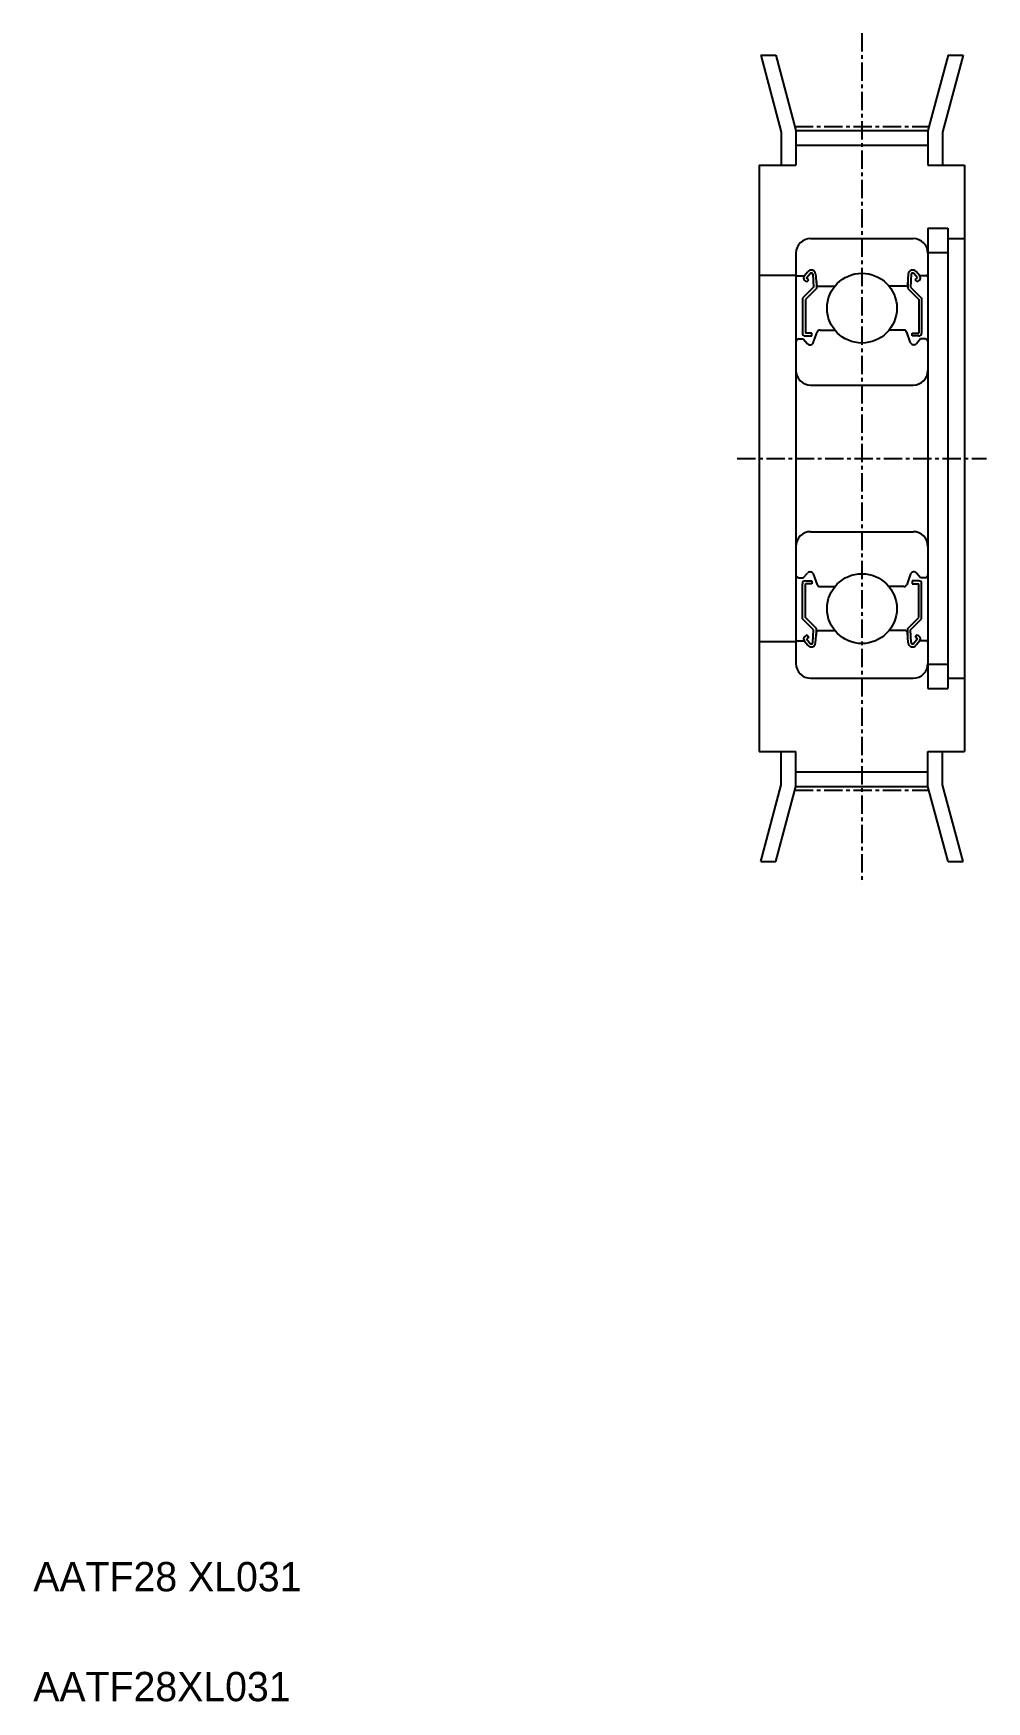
# Model space of a CAD drawing. Extents: x 5 to 70, y 5 to 119.
import ezdxf

# ---------------------------------------------------------------- set-up
doc = ezdxf.new("R2010")
doc.units = 0
doc.linetypes.add('CENTER', pattern=[2, 1.25, -0.25, 0.25, -0.25])
doc.layers.get('0').update_dxf_attribs({"linetype": 'CONTINUOUS'})
doc.layers.add('CENTER', color=1, linetype='CENTER')

msp = doc.modelspace()

# ---------------------------------------------------------------- linework, layer by layer
at = {"color": 7, "linetype": 'CONTINUOUS'}
for p, q in [((54.61, 117.29), (55.64, 117.29)), ((54.61, 117.29), (56.01, 112.04)), ((55.64, 117.29), (57.01, 112.17)), ((67.38, 117.29), (66.01, 112.17)), ((68.42, 117.29), (67.01, 112.04)), ((67.38, 117.29), (68.42, 117.29)), ((56.01, 112.04), (56.01, 109.79)), ((57.01, 112.17), (57.01, 109.79)), ((57.01, 112.17), (66.01, 112.17)), ((66.01, 112.17), (66.01, 109.79)), ((67.01, 112.04), (67.01, 109.79)), ((57.01, 111.17), (66.01, 111.17)), ((54.51, 109.79), (57.01, 109.79)), ((54.51, 109.79), (54.51, 69.79)), ((66.01, 109.79), (68.51, 109.79)), ((68.51, 109.79), (68.51, 69.79)), ((58.01, 104.79), (65.01, 104.79)), ((66.01, 105.49), (67.36, 105.49)), ((66.01, 105.49), (66.01, 74.09)), ((67.36, 105.49), (67.36, 74.09)), ((67.36, 104.79), (68.51, 104.79)), ((57.01, 103.79), (57.01, 75.79)), ((66.01, 103.84), (67.36, 103.84)), ((57.57, 102.24), (57.82, 102.53)), ((65.45, 102.24), (65.2, 102.53)), ((54.51, 102.29), (57.01, 102.29)), ((57.11, 102.24), (57.57, 102.24)), ((58.2, 101.47), (57.45, 100.72)), ((57.75, 101.83), (57.6, 101.95)), ((58.4, 101.39), (57.65, 100.64)), ((57.73, 102.11), (57.98, 102.41)), ((57.88, 101.98), (57.73, 102.11)), ((57.75, 101.83), (57.88, 101.98)), ((58.15, 102.35), (58.2, 101.47)), ((58.35, 102.37), (58.42, 101.63)), ((58.4, 101.86), (58.4, 101.39)), ((58.51, 101.54), (59.66, 101.54)), ((64.51, 101.54), (63.36, 101.54)), ((64.67, 102.37), (64.61, 101.63)), ((64.63, 101.86), (64.63, 101.39)), ((64.63, 101.39), (65.38, 100.64)), ((64.87, 102.35), (64.83, 101.47)), ((64.83, 101.47), (65.58, 100.72)), ((65.3, 102.11), (65.05, 102.41)), ((65.15, 101.98), (65.3, 102.11)), ((65.27, 101.83), (65.15, 101.98)), ((65.27, 101.83), (65.43, 101.95)), ((65.91, 102.24), (65.45, 102.24)), ((57.45, 100.72), (57.45, 98.34)), ((57.65, 100.64), (57.65, 98.34)), ((65.38, 100.64), (65.38, 98.34)), ((65.58, 100.72), (65.58, 98.34)), ((57.21, 97.94), (57.51, 97.94)), ((57.51, 97.94), (57.79, 97.61)), ((58.1, 98.34), (57.65, 98.34)), ((57.65, 98.14), (58.1, 98.14)), ((58.1, 98.14), (58.1, 98.34)), ((58.19, 97.67), (58.46, 98.41)), ((58.65, 98.54), (59.66, 98.54)), ((64.37, 98.54), (63.36, 98.54)), ((64.83, 97.67), (64.56, 98.41)), ((64.93, 98.34), (65.38, 98.34)), ((64.93, 98.14), (64.93, 98.34)), ((65.38, 98.14), (64.93, 98.14)), ((65.51, 97.94), (65.24, 97.61)), ((65.81, 97.94), (65.51, 97.94)), ((57.94, 97.54), (58.01, 97.54)), ((65.08, 97.54), (65.02, 97.54)), ((67.36, 97.71), (67.36, 97.71)), ((58.01, 94.79), (65.01, 94.79)), ((67.36, 89.79), (67.36, 89.79)), ((68.11, 89.79), (68.11, 89.79)), ((58.01, 84.79), (65.01, 84.79)), ((57.51, 81.64), (57.79, 81.97)), ((57.94, 82.04), (58.01, 82.04)), ((65.08, 82.04), (65.02, 82.04)), ((65.51, 81.64), (65.24, 81.97)), ((57.21, 81.64), (57.51, 81.64)), ((57.45, 78.85), (57.45, 81.24)), ((57.65, 81.44), (58.1, 81.44)), ((57.65, 78.94), (57.65, 81.24)), ((58.1, 81.24), (57.65, 81.24)), ((58.1, 81.44), (58.1, 81.24)), ((58.19, 81.91), (58.46, 81.17)), ((58.65, 81.04), (59.66, 81.04)), ((64.37, 81.04), (63.36, 81.04)), ((64.83, 81.91), (64.56, 81.17)), ((64.93, 81.44), (64.93, 81.24)), ((65.38, 81.44), (64.93, 81.44)), ((64.93, 81.24), (65.38, 81.24)), ((65.38, 78.94), (65.38, 81.24)), ((65.81, 81.64), (65.51, 81.64)), ((65.58, 78.85), (65.58, 81.24)), ((67.36, 81.86), (67.36, 81.86)), ((58.2, 78.1), (57.45, 78.85)), ((58.4, 78.19), (57.65, 78.94)), ((64.63, 78.19), (65.38, 78.94)), ((64.83, 78.1), (65.58, 78.85)), ((57.75, 77.75), (57.6, 77.62)), ((57.88, 77.59), (57.73, 77.47)), ((57.73, 77.47), (57.98, 77.17)), ((57.75, 77.75), (57.88, 77.59)), ((58.15, 77.23), (58.2, 78.1)), ((58.35, 77.21), (58.42, 77.95)), ((58.4, 77.72), (58.4, 78.19)), ((58.51, 78.04), (59.66, 78.04)), ((64.51, 78.04), (63.36, 78.04)), ((64.67, 77.21), (64.61, 77.95)), ((64.63, 77.72), (64.63, 78.19)), ((64.87, 77.23), (64.83, 78.1)), ((65.3, 77.47), (65.05, 77.17)), ((65.27, 77.75), (65.15, 77.59)), ((65.15, 77.59), (65.3, 77.47)), ((65.27, 77.75), (65.43, 77.62)), ((54.51, 77.29), (57.01, 77.29)), ((57.11, 77.34), (57.57, 77.34)), ((57.57, 77.34), (57.82, 77.04)), ((65.45, 77.34), (65.2, 77.04)), ((65.91, 77.34), (65.45, 77.34)), ((66.01, 75.74), (67.36, 75.74)), ((58.01, 74.79), (65.01, 74.79)), ((66.01, 74.09), (67.36, 74.09)), ((67.36, 74.79), (68.51, 74.79)), ((54.51, 69.79), (57.01, 69.79)), ((56.01, 67.53), (56.01, 69.79)), ((57.01, 67.4), (57.01, 69.79)), ((66.01, 69.79), (68.51, 69.79)), ((66.01, 67.4), (66.01, 69.79)), ((67.01, 67.53), (67.01, 69.79)), ((57.01, 68.4), (66.01, 68.4)), ((54.61, 62.29), (56.01, 67.53)), ((55.64, 62.29), (57.01, 67.4)), ((57.01, 67.4), (66.01, 67.4)), ((67.38, 62.29), (66.01, 67.4)), ((68.42, 62.29), (67.01, 67.53)), ((54.61, 62.29), (55.64, 62.29)), ((67.38, 62.29), (68.42, 62.29))]:
    msp.add_line(p, q, dxfattribs=at)
for centre in [(61.51, 100.04), (61.51, 79.54)]:
    msp.add_circle(centre, 2.38, dxfattribs=at)
for centre, radius, start, end in [((58.01, 103.79), 1, 90, 180), ((65.01, 103.79), 1, 0, 90), ((58.05, 102.34), 0.3, 4.9968, 140.0029), ((58.05, 102.34), 0.1, 2.8198, 140.0022), ((64.97, 102.34), 0.3, 39.9971, 175.0032), ((64.97, 102.34), 0.1, 39.9978, 177.1802), ((57.11, 102.34), 0.1, 180, 270), ((57.73, 102.11), 0.2, 140.0029, 230.087), ((58.51, 101.64), 0.1, 184.9968, 269.9995), ((64.51, 101.64), 0.1, 270.0005, 355.0032), ((65.3, 102.11), 0.2, 309.913, 39.9971), ((65.91, 102.34), 0.1, 270, 0), ((57.21, 97.74), 0.2, 90, 180), ((57.65, 98.34), 0.2, 180, 270), ((58.65, 98.34), 0.2, 90, 159.9914), ((64.37, 98.34), 0.2, 20.0086, 90), ((65.38, 98.34), 0.2, 270, 0), ((65.81, 97.74), 0.2, 0, 90), ((57.94, 97.74), 0.2, 219.995, 270), ((58.01, 97.74), 0.2, 270, 339.9914), ((65.02, 97.74), 0.2, 200.0086, 270), ((65.08, 97.74), 0.2, 270, 320.005), ((58.01, 95.79), 1, 180, 270), ((65.01, 95.79), 1, 270, 0), ((58.01, 83.79), 1, 90, 180), ((65.01, 83.79), 1, 0, 90), ((57.94, 81.84), 0.2, 90, 140.005), ((58.01, 81.84), 0.2, 20.0086, 90), ((65.02, 81.84), 0.2, 90, 159.9914), ((65.08, 81.84), 0.2, 39.995, 90), ((57.21, 81.84), 0.2, 180, 270), ((57.65, 81.24), 0.2, 90, 180), ((58.65, 81.24), 0.2, 200.0086, 270), ((64.37, 81.24), 0.2, 270, 339.9914), ((65.38, 81.24), 0.2, 0, 90), ((65.81, 81.84), 0.2, 270, 0), ((57.73, 77.47), 0.2, 129.913, 219.9971), ((58.51, 77.94), 0.1, 90.0005, 175.0032), ((64.51, 77.94), 0.1, 4.9968, 89.9995), ((65.3, 77.47), 0.2, 320.0029, 50.087), ((57.11, 77.24), 0.1, 90, 180), ((58.05, 77.23), 0.3, 219.9971, 355.0032), ((58.05, 77.23), 0.1, 219.9978, 357.1802), ((64.97, 77.23), 0.3, 184.9968, 320.0029), ((64.97, 77.23), 0.1, 182.8198, 320.0022), ((65.91, 77.24), 0.1, 0, 90), ((58.01, 75.79), 1, 180, 270), ((65.01, 75.79), 1, 270, 0)]:
    msp.add_arc(centre, radius, start, end, dxfattribs=at)
at = {"layer": 'CENTER', "color": 1, "linetype": 'CENTER'}
for p, q in [((61.51, 118.79), (61.51, 60.79)), ((56.94, 112.43), (66.08, 112.43)), ((53.01, 89.79), (70.01, 89.79)), ((56.94, 67.15), (66.08, 67.15))]:
    msp.add_line(p, q, dxfattribs=at)

# ---------------------------------------------------------------- texts
at = {"color": 7, "linetype": 'CONTINUOUS'}
for s, p in [('AATF28 XL031', (5, 12.5)), ('AATF28XL031', (5, 5))]:
    msp.add_text(s, height=2, dxfattribs=at).set_placement(p)

doc.saveas('drawing.dxf')
